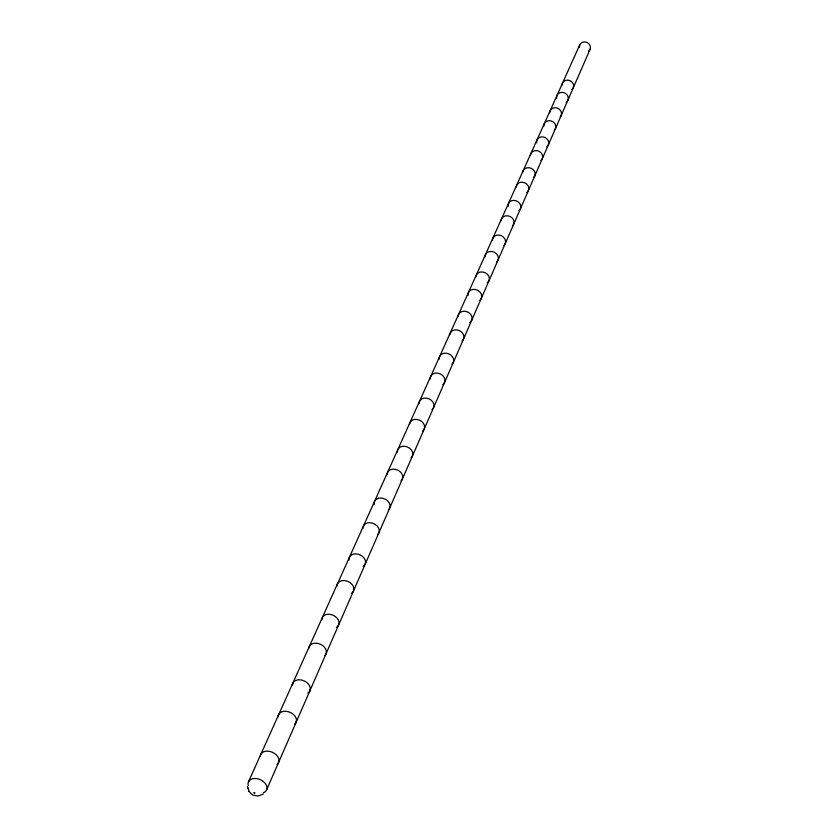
<?xml version="1.0" encoding="UTF-8"?>
<svg xmlns="http://www.w3.org/2000/svg" width="838" height="838" viewBox="0 0 838 838"><rect width="100%" height="100%" fill="white"/><g stroke="black" fill="none" stroke-linecap="round" stroke-linejoin="round"><path stroke-width="1.26" d="M278.258 716.888A9.532 6.756 23.9 0 1 278.279 716.155L278.928 714.144A9.532 6.756 23.9 0 1 288.073 711.609L290.859 712.688A9.532 6.756 23.9 0 1 296.484 720.89L295.814 722.901A9.532 6.756 23.9 0 1 294.63 724.252M278.279 716.155L278.394 715.453M292.389 685.065A9.344 6.714 23.9 0 1 292.41 684.709L293.059 682.708A9.344 6.714 23.9 0 1 302.057 680.152L304.791 681.2A9.344 6.714 23.9 0 1 310.29 689.307L309.62 691.308A9.344 6.714 23.9 0 1 308.719 692.408M292.41 684.709L292.535 684.007M296.484 720.89L296.359 721.591M310.29 689.307L310.154 690.009M266.599 789.878L590.088 49.327M248.425 781.948L579.812 44.686M278.614 714.772L278.928 714.144M292.745 683.337L293.059 682.708M309.934 690.68L309.62 691.308M296.139 722.262L295.814 722.901M263.321 794.057L258.01 796.079L252.971 795.094M254.888 792.853L253.956 792.926M252.364 794.759L249.012 791.449L247.545 786.557M248.697 790.894L249.012 791.449M254.605 793.282L254.239 792.507M247.639 787.626L247.765 788.328M562.13 85.099A5.866 5.279 23.9 0 1 570.081 80.678A5.866 5.279 23.9 0 1 571.998 89.551M579.372 47.326A5.646 5.143 23.9 0 1 586.883 42.382A5.646 5.143 23.9 0 1 588.622 51.244M492.388 240.118A6.767 5.772 23.9 0 1 501.375 235.719A6.767 5.772 23.9 0 1 504.005 245.356M501.072 220.792A6.652 5.709 23.9 0 1 509.933 216.424A6.652 5.709 23.9 0 1 512.489 225.946M458.114 316.439A7.207 5.981 23.9 0 1 467.604 311.956A7.207 5.981 23.9 0 1 470.485 322.022M470.244 322.232A7.207 5.981 23.9 0 1 469.709 322.609M468.054 293.604A7.081 5.918 23.9 0 1 477.953 290.409A7.081 5.918 23.9 0 1 479.87 300.224M468.013 295.489A7.081 5.918 23.9 0 1 468.002 293.908M522.723 172.314A6.369 5.562 23.9 0 1 531.543 168.459A6.369 5.562 23.9 0 1 533.429 177.75M530.423 155.439A6.275 5.51 23.9 0 1 538.991 151.238A6.275 5.51 23.9 0 1 540.971 160.498M508.1 206.577A6.568 5.667 23.9 0 1 516.281 200.816A6.568 5.667 23.9 0 1 519.047 210.642M516.177 187.157A6.453 5.615 23.9 0 1 524.661 182.768A6.453 5.615 23.9 0 1 527.479 191.954M527.039 192.363A6.453 5.615 23.9 0 1 526.798 192.551M475.795 277.074A6.976 5.876 23.9 0 1 485.359 272.79A6.976 5.876 23.9 0 1 487.287 282.877M485.024 256.826A6.861 5.814 23.9 0 1 494.127 252.102A6.861 5.814 23.9 0 1 496.567 262.032M549.707 112.774A6.023 5.374 23.9 0 1 557.553 108.165A6.023 5.374 23.9 0 1 560.255 116.953M556.746 98.538A5.939 5.321 23.9 0 1 560.308 92.609A5.939 5.321 23.9 0 1 567.483 95.448A5.939 5.321 23.9 0 1 566.142 102.267M536.676 142.869A6.191 5.468 23.9 0 1 544.009 137.118A6.191 5.468 23.9 0 1 547.623 146.084M547.434 146.294A6.191 5.468 23.9 0 1 546.785 146.88M543.883 126.056A6.096 5.416 23.9 0 1 551.802 121.133A6.096 5.416 23.9 0 1 554.347 130.204M439.259 359.135A7.448 6.086 23.9 0 1 448.634 353.804A7.448 6.086 23.9 0 1 452.028 364.237M449.755 334.75A7.312 6.034 23.9 0 1 459.695 330.738A7.312 6.034 23.9 0 1 462.063 340.94M419.031 403.445A7.71 6.201 23.9 0 1 429.266 398.972A7.71 6.201 23.9 0 1 432.02 409.625M430.386 377.425A7.563 6.138 23.9 0 1 440.348 373.937A7.563 6.138 23.9 0 1 443.742 383.783M443.281 384.244A7.563 6.138 23.9 0 1 442.757 384.663M430.313 379.059A7.563 6.138 23.9 0 1 430.303 378.064M397.39 452.007A7.992 6.306 23.9 0 1 407.53 447.01A7.992 6.306 23.9 0 1 411.102 457.852M409.457 424.457A7.835 6.243 23.9 0 1 419.251 420.068A7.835 6.243 23.9 0 1 423.588 430.124M423.379 430.376A7.835 6.243 23.9 0 1 422.645 431.067M308.436 692.649A9.344 6.714 23.9 0 1 307.829 693.089M308.866 648.078A9.134 6.662 23.9 0 1 320.598 644.328A9.134 6.662 23.9 0 1 324.809 655.609M321.834 619.869A8.967 6.62 23.9 0 1 333.199 615.281A8.967 6.62 23.9 0 1 337.232 626.793M336.646 627.233A8.967 6.62 23.9 0 1 336.321 627.421M336.991 586.118A8.768 6.568 23.9 0 1 347.948 581.436A8.768 6.568 23.9 0 1 352.327 592.655M352.054 592.895A8.768 6.568 23.9 0 1 351.478 593.325M374.188 504.57A8.286 6.411 23.9 0 1 383.333 498.401A8.286 6.411 23.9 0 1 389.241 508.907M389.041 509.19A8.286 6.411 23.9 0 1 388.329 509.933M387.072 474.601A8.118 6.358 23.9 0 1 397.568 470.024A8.118 6.358 23.9 0 1 401.025 480.886M349.069 558.38A8.61 6.515 23.9 0 1 360.392 555.018A8.61 6.515 23.9 0 1 364.038 565.839M363.776 566.079A8.61 6.515 23.9 0 1 363.2 566.509M349.037 560.14A8.61 6.515 23.9 0 1 349.017 558.726M362.99 528.233A8.432 6.463 23.9 0 1 373.811 523.635A8.432 6.463 23.9 0 1 377.477 534.749M260.325 756.431A9.763 6.798 23.9 0 1 272.067 752.115A9.763 6.798 23.9 0 1 277.849 763.617M277.65 763.837A9.763 6.798 23.9 0 1 277.043 764.382M248.31 785.615A9.92 6.83 23.9 0 1 253.945 778.512A9.92 6.83 23.9 0 1 265.677 783.991A9.92 6.83 23.9 0 1 263.509 792.717"/></g></svg>
